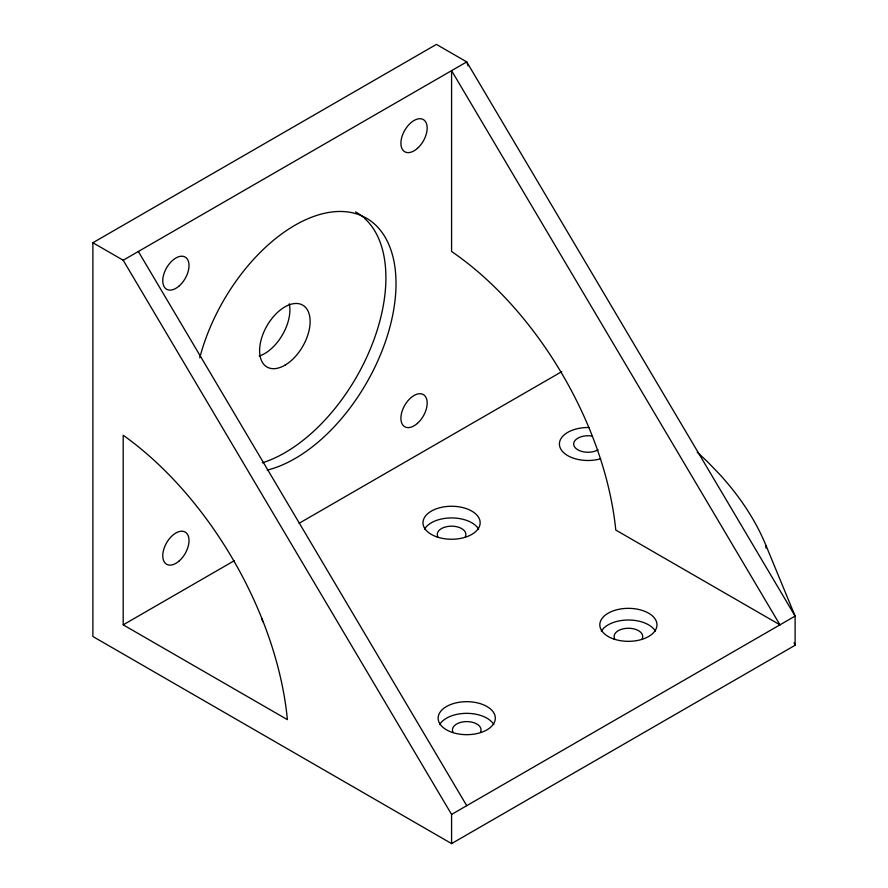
<?xml version="1.0" encoding="UTF-8"?>
<svg xmlns="http://www.w3.org/2000/svg" width="888" height="888" viewBox="0 0 888 888"><rect width="100%" height="100%" fill="white"/><g stroke="black" fill="none" stroke-linecap="round" stroke-linejoin="round"><path stroke-width="1.33" d="M92.885 242.735L436.419 44.4L466.733 61.905L795.115 616.094L795.115 645.265L451.581 843.6L92.885 636.507L92.885 242.735L123.199 260.24L451.581 814.429L451.581 843.6M123.199 260.24L466.733 61.905L468.031 65.845M123.199 624.841L287.39 719.635A264.413 152.658 60 0 0 123.199 435.253L123.199 624.841L234.354 560.661M299.167 523.243L561.782 371.628M451.581 814.429L795.115 616.094L765.967 545.421A522.299 301.554 0 0 0 719.48 474.17L708.757 463.059A522.299 301.554 0 0 0 697.235 452.214M138.35 251.493L466.733 805.682M794.072 642.734L795.115 645.265M765.967 545.421L765.967 548.062M289.299 303.807A35.72 20.624 -60 0 1 259.229 356.033M199.745 357.842A142.89 82.495 -60 0 1 326.773 212.809A142.89 82.495 -60 0 1 391.519 320.568A142.89 82.495 -60 0 1 267.21 470.118M364.413 218.215A142.89 82.495 -60 0 1 370.141 349.417A142.89 82.495 -60 0 1 262.26 462.848M355.6 211.932A142.89 82.495 -60 0 1 363.392 217.327M452.936 731.978A14.286 8.247 0 0 1 466.733 721.6A14.286 8.247 0 0 1 480.541 731.978M614.651 638.75A14.286 8.247 0 0 1 628.205 628.26A14.286 8.247 0 0 1 642.257 638.539M437.773 536.563A14.286 8.247 0 0 1 451.581 526.173A14.286 8.247 0 0 1 465.379 536.563M263.381 622.211A28.583 16.495 0 0 1 261.538 618.037M439.671 724.541A28.583 16.495 0 0 1 466.733 713.341A28.583 16.495 0 0 1 493.795 724.541M424.508 529.126A28.583 16.495 0 0 1 451.581 517.926A28.583 16.495 0 0 1 478.643 529.126M601.331 631.213A28.583 16.495 0 0 1 628.404 620.013A28.583 16.495 0 0 1 655.466 631.213M600.654 458.785A28.583 16.495 0 0 1 560.039 447.452A28.583 16.495 0 0 1 589.066 427.517M598.09 449.839A14.286 8.247 0 0 1 574.181 446.142A14.286 8.247 0 0 1 591.686 436.03M779.964 624.841L615.773 530.047A257.265 148.529 60 0 0 451.581 251.493L451.581 70.651L779.964 624.841M284.904 365.223A35.72 20.624 -60 0 0 306.715 308.835A35.72 20.624 -60 0 0 262.959 334.188A35.72 20.624 -60 0 0 284.904 365.223M179.287 560.85A18.581 10.723 -60 0 0 185.181 532.067A18.581 10.723 -60 0 0 163.203 551.559A18.581 10.723 -60 0 0 179.287 560.85M417.438 423.354A18.581 10.723 -60 0 0 423.332 394.572A18.581 10.723 -60 0 0 401.354 414.063A18.581 10.723 -60 0 0 417.438 423.354M179.287 285.847A18.581 10.723 -60 0 0 185.181 257.076A18.581 10.723 -60 0 0 163.203 276.568A18.581 10.723 -60 0 0 179.287 285.847M417.438 148.352A18.581 10.723 -60 0 0 423.332 119.58A18.581 10.723 -60 0 0 401.354 139.061A18.581 10.723 -60 0 0 417.438 148.352M437.285 537.04A28.583 16.495 0 0 0 480.153 522.755A28.583 16.495 0 0 0 437.285 508.469A28.583 16.495 0 0 0 437.285 537.04M614.108 639.127A28.583 16.495 0 0 0 656.976 624.841A28.583 16.495 0 0 0 614.108 610.556A28.583 16.495 0 0 0 614.108 639.127M452.447 732.467A28.583 16.495 0 0 0 495.315 718.181A28.583 16.495 0 0 0 452.447 703.884A28.583 16.495 0 0 0 452.447 732.467"/></g></svg>
